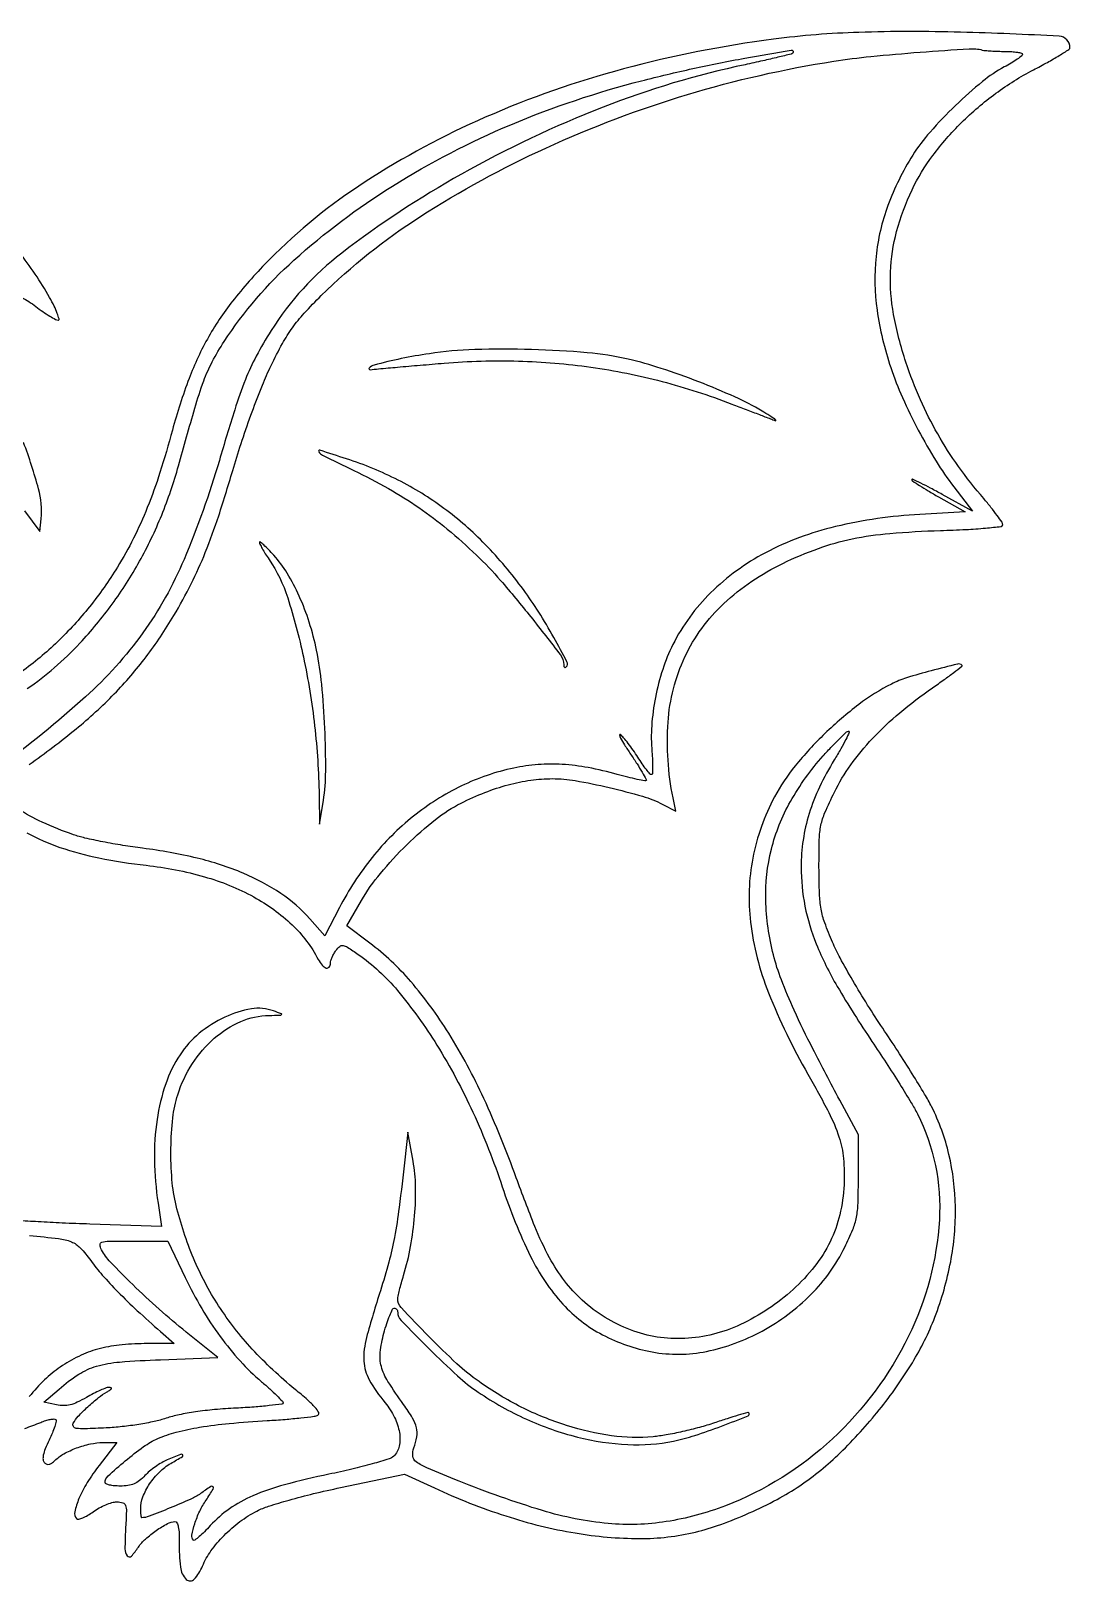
# Model space of a CAD drawing. Extents: x 42 to 468, y 35 to 447.
# Drawn here: x 205.3 to 468, y 35 to 427.2 of the extents above; entities that cross this region are included whole.
import ezdxf

# ---------------------------------------------------------------- set-up
doc = ezdxf.new("R2010")
doc.units = 0

msp = doc.modelspace()

# ---------------------------------------------------------------- linework, layer by layer
for points in [[(203.694969, 73.56328, 0.006284), (207.711835, 75.119045, -0.020502), (208.984642, 75.57084, -0.029011), (210.151718, 75.85902, -0.028679), (211.096793, 75.979437, -0.21701), (211.507584, 75.825749, -0.261827), (211.632511, 75.37998, -0.017508), (211.26043, 74.05582, -0.021615), (210.664321, 72.433684, -0.014217), (209.846244, 70.620423, 0.015911), (208.865107, 68.425948, 0.045962), (208.378642, 66.835082, 0.073269), (208.311574, 65.692287, 0.176227), (208.66478, 64.93522, 0.101746), (209.244981, 64.552927, 0.145679), (209.854742, 64.4976, 0.107072), (210.533374, 64.794303, 0.039997), (211.329241, 65.472098, -0.071038), (213.575327, 67.156869, -0.036182), (216.790309, 68.628953, -0.035709), (220.298027, 69.659184, -0.053622), (223.466838, 70), (226.997914, 70), (222.482238, 64.185101, 0.026135), (219.495204, 59.893342, 0.03887), (217.390246, 55.831002, 0.044427), (216.317394, 52.499854, 0.257521), (216.812101, 50.787899, 0.256979), (217.331107, 50.637349, 0.041804), (218.368341, 50.963103, 0.037207), (219.639628, 51.59652, 0.024757), (220.996708, 52.497571, -0.031972), (222.485418, 53.455382, -0.027877), (224.152548, 54.264912, -0.028885), (225.746219, 54.826059, -0.070315), (226.976968, 55, -0.070986), (228.503157, 54.782227, -0.251018), (229.18689, 54.112112, -0.08534), (229.386068, 52.626958, -0.004874), (229.169842, 48, 0.013173), (229.022629, 43.11087, 0.160652), (229.594904, 41.353561, 0.466364), (230.64227, 41.285771, 0.04569), (232.439324, 43.547741, -0.065127), (234.192229, 45.58667, -0.030258), (236.932623, 47.75829, -0.028354), (239.774227, 49.51196, -0.12389), (241.673202, 49.996262, -0.289872), (242.174875, 49.680973, -0.06088), (242.52028, 48.651841, -0.039808), (242.720914, 47.023941, -0.015416), (242.748712, 44.75, 0.033268), (243.048242, 38.502412, 0.166988), (244.534489, 35.388695, 0.429761), (246.528817, 35.423121, 0.088359), (248.640101, 38.75, -0.059487), (250.778034, 42.589614, -0.038182), (254.079944, 46.48428, -0.036932), (258.102339, 49.993887, -0.042721), (262.414489, 52.686597, -0.040512), (265.358684, 53.903129, -0.009329), (270.507439, 55.451888, -0.009216), (276.73282, 57.075377, -0.007316), (283.511598, 58.60577), (299.694219, 62.011143), (307.258766, 58.516107, 0.029685), (325.335541, 51.43277, 0.036727), (342.892841, 47.12345, 0.040554), (359.151035, 45.71849, 0.060395), (373.319055, 47.362307, 0.028007), (379.687045, 49.277522, 0.017594), (386.898639, 52.18585, 0.017569), (393.911342, 55.605026, 0.027236), (399.674654, 59.085213, 0.043124), (409.895129, 67.416256, 0.031389), (419.76551, 78.270835, 0.031531), (428.138017, 90.195467, 0.045482), (433.83537, 101.746961, 0.044793), (437.829918, 115.755585, 0.051018), (439.031822, 129.647325, 0.053532), (437.399578, 142.893614, 0.059548), (433.00235, 154.995344, 0.017994), (431.250815, 158.175289, 0.004389), (428.130786, 163.28453, 0.004493), (424.447779, 169.081607, 0.004465), (420.65364, 174.823692, -0.008458), (416.832763, 180.707872, -0.007592), (413.069641, 186.931724, -0.007634), (409.863045, 192.619359, -0.023593), (407.941173, 196.588616, -0.013913), (405.998533, 201.510585, -0.042555), (405.066219, 204.972893, -0.035977), (404.654472, 208.840705, -0.007839), (404.530671, 215.548377, -0.007041), (404.610486, 222.607584, -0.04411), (405.018975, 226.189545, -0.052019), (406.031276, 229.397639, -0.012004), (408.416051, 234.548377, -0.041335), (412.55149, 241.443575, -0.03279), (418.072359, 248.154396, -0.029887), (424.969397, 254.671287, -0.022703), (433.240049, 260.983653, 0.003873), (436.188071, 263.06282, 0.006526), (438.624321, 264.858058, 0.001734), (440.68734, 266.431508, 0.45293), (440.700482, 266.632852, 0.261803), (439.522827, 266.962947, 0.00468), (432.937641, 265.294188, 0.011476), (426.680589, 263.491576, 0.041817), (422.856019, 261.932706, 0.044972), (414.590851, 256.74504, 0.029366), (406.040653, 249.409207, 0.029505), (398.488568, 241.204193, 0.048926), (393.281192, 233.379831, 0.074734), (387.798586, 217.893185, 0.077781), (387.218291, 201.69674, 0.065202), (391.773358, 183.832026, 0.034758), (401.696539, 163.256088, -0.010049), (406.987494, 153.542319, -0.040815), (409.589266, 147.337947, -0.056732), (410.710991, 141.86459, -0.033654), (410.854488, 135.197513, -0.047399), (409.788874, 127.662502, -0.054391), (407.339198, 120.822167, -0.053245), (403.418798, 114.554509, -0.042503), (397.980864, 108.720801, -0.074094), (384.688805, 99.866691, -0.09757), (370.589417, 96.338803, -0.103886), (356.879283, 98.500327, -0.094547), (344.670718, 106.017968, -0.044026), (340.160106, 110.934809, -0.04008), (336.419779, 116.716356, -0.027929), (332.679208, 124.69778, -0.008824), (327.981485, 137, 0.020676), (319.766366, 157.072691, 0.032004), (310.891365, 173.560298, 0.037294), (301.303147, 186.646288, 0.054881), (290.925442, 196.3968), (285.125109, 200.756989), (288.812554, 207.121208, -0.042051), (293.607215, 213.993165, -0.025715), (300.311497, 221.267196, -0.025836), (307.563449, 227.666982, -0.051502), (314.007562, 231.783682, -0.02276), (320.065055, 234.489216, -0.028083), (325.937995, 236.424992, -0.030022), (331.624159, 237.590775, -0.035035), (337.121775, 237.988131, -0.044149), (342.902557, 237.488996, -0.013631), (351.474051, 235.736899, -0.013402), (359.894442, 233.535655, -0.048726), (365.023985, 231.487597), (368.290296, 229.798522), (367.615633, 233.149261, -0.06647), (366.353638, 252.258337, -0.093021), (370.615567, 268.790205, -0.096155), (380.430187, 282.26436, -0.075714), (395.377703, 292.455473, -0.025299), (404.42653, 296.245847, -0.03517), (412.878198, 298.63756, -0.030384), (422.471635, 300.035645, -0.013472), (435.25, 300.765077, 0.005068), (441.683943, 301.023951, 0.010657), (446.672569, 301.382064, 0.005168), (450.603769, 301.78966, 0.381305), (451, 302.23369, 0.150829), (450.809618, 302.85045, 0.007611), (449.58214, 304.591735, 0.011632), (448.022467, 306.632737, 0.008114), (446.173242, 308.864213, -0.021681), (439.796032, 316.999055, -0.025876), (434.540263, 325.202884, -0.026046), (430.18751, 333.858481, -0.022504), (426.519321, 343.347706, -0.035495), (423.400349, 355.416022, -0.054457), (422.612077, 366.174091, -0.057378), (424.165309, 376.43068, -0.045172), (428.075883, 386.972927, -0.04878), (433.30357, 395.635481, -0.0376), (440.548863, 403.969593, -0.036489), (449.23034, 411.387327, -0.038496), (458.75, 417.318109, 0.006562), (462.295598, 419.224496, 0.010331), (465.282812, 420.963214, 0.004691), (467.74539, 422.497407, 0.256475), (468, 422.96112, 0.398848), (465.268283, 425.840864, 0.006143), (440.318516, 426.850922, 0.014821), (414.608899, 426.81329, 0.02459), (393, 425.074931, 0.033098), (355.078072, 417.560779, 0.037667), (320.141161, 405.31679, 0.040394), (289.780794, 389.00076, 0.054171), (265.54447, 369.317168, 0.026254), (256.709566, 359.404176, 0.03969), (250.222637, 349.842898, 0.038999), (245.251255, 339.250738, 0.024243), (241.030009, 326.18049, -0.011053), (237.869831, 315.434639, -0.018375), (234.678719, 306.551324, -0.020839), (231.183025, 298.792072, -0.02198), (227.109713, 291.491281, -0.030523), (220.047345, 281.469808, -0.032661), (211.963778, 272.620671, -0.033017), (202.883516, 264.9838, -0.032679)], [(204.320363, 260.779239, 0.029631), (211.149702, 266.023335, 0.026168), (217.615943, 272.248596, 0.030729), (225.787999, 282.137553, 0.030519), (232.706769, 292.9755, 0.030227), (238.312567, 304.678476, 0.028874), (242.564188, 317.15024, -0.002452), (246.687702, 331.724912, -0.017932), (248.945382, 338.618803, -0.03334), (251.096342, 343.448387, -0.023177), (254.12647, 348.596355, -0.065246), (271.766269, 369.175019, -0.043309), (296.644258, 387.902463, -0.040198), (326.639195, 403.455499, -0.036793), (359.627869, 414.55072, -0.008825), (372.62573, 417.638632, -0.008692), (385.79027, 420.282759, -0.004254), (397.47972, 422.317309, -0.729119), (397.877131, 421.543798, -0.136537), (397.46484, 421.311008, -0.001364), (394.155618, 420.501611, -0.004329), (390.317248, 419.608978, -0.002779), (385.848776, 418.636552, 0.041043), (349.935967, 407.889989, 0.034687), (314.088282, 390.919592, 0.036016), (283.866872, 370.968371, 0.088229), (265.981301, 351.352966, 0.018537), (262.225906, 344.887781, 0.027502), (259.470987, 338.946321, 0.019129), (256.771892, 331.338478, 0.004588), (252.895343, 318.511704, -0.02888), (243.967789, 293.438502, -0.055841), (233.56173, 274.894737, -0.053702), (219.025299, 258.659276, -0.024805), (197.023005, 240.733499, 0.025252)], [(204.769778, 241.566105, 0.019358), (216.655713, 250.557516, 0.028349), (226.311702, 259.428019, 0.030518), (234.356969, 268.786781, 0.028787), (241.3743, 279.233559, 0.017452), (245.755716, 287.272125, 0.02014), (249.345123, 295.227237, 0.01697), (252.725957, 304.499265, 0.007848), (256.518403, 316.758646, -0.009335), (258.655105, 323.593658, -0.007582), (261.192028, 330.838655, -0.007741), (263.763829, 337.519531, -0.017241), (265.972607, 342.5, -0.012878), (268.859821, 348.077668, -0.029596), (271.380342, 352.074927, -0.029772), (274.345898, 355.732494, -0.013179), (278.663325, 360.210209, -0.051643), (303.630414, 380.15643, -0.035459), (335.464969, 397.547268, -0.033883), (371.284026, 411.085347, -0.034909), (408.249988, 419.500473, -0.013582), (417.651787, 420.699803, -0.006033), (430.104478, 421.794082, -0.002977), (442.540614, 422.66141, -0.079711), (445.831787, 422.346445, 0.041204), (446.606914, 422.211686, 0.007399), (448.070212, 422.101768, 0.007941), (449.79261, 422.025422, 0.007104), (451.581787, 422, -0.015998), (453.275503, 421.945793, -0.026141), (454.70215, 421.779183, -0.024168), (455.774743, 421.542873, -0.338513), (456, 421.248283, -0.232209), (455.802815, 420.846592, -0.012937), (454.645827, 419.998995, -0.017776), (453.156505, 419.04261, -0.011888), (451.390048, 418.050992, 0.050128), (445.873365, 414.373868, 0.019766), (439.050892, 408.297536, 0.019944), (432.608336, 401.57011, 0.040534), (428.221515, 395.713272, 0.052013), (421.964046, 383.016734, 0.062857), (418.95714, 370.083086, 0.061226), (419.220309, 356.532702, 0.045894), (422.67585, 342, 0.023501), (425.646922, 334.388669, 0.016827), (429.644941, 326.171054, 0.01692), (434.143547, 318.3194, 0.025437), (438.631659, 311.8289), (443.390608, 305.644288), (435.695304, 309.89219, 0.004871), (432.743743, 311.484174, 0.008475), (430.260496, 312.739196, 0.003279), (428.176865, 313.731469, 0.549125), (428, 313.618987, 0.252106), (428.162152, 313.317832, 0.00341), (429.982813, 312.135018, 0.008689), (432.162563, 310.792776, 0.005485), (434.75, 309.298941), (441.5, 305.5), (430, 304.85157, 0.043863), (408.719084, 301.765845, 0.063622), (390.964178, 295.108375, 0.072358), (377.172451, 285.046769, 0.083238), (367.583473, 271.894226, 0.037451), (365.006588, 265.60746, 0.030225), (363.174222, 258.540615, 0.03047), (362.220866, 251.379439, 0.040487), (362.283254, 244.812849, -0.010494), (362.438274, 242.584073, -0.017625), (362.463055, 240.70805, -0.011923), (362.394952, 239.224794, -0.394724), (362.155172, 239.001788, -0.220112), (361.787363, 239.173171, -0.009706), (360.875763, 240.295803, -0.014877), (359.832634, 241.717909, -0.009919), (358.719766, 243.404436, 0.011685), (357.533759, 245.188069, 0.011802), (356.269516, 246.908327, 0.01167), (355.099626, 248.35291, 0.046036), (354.28265, 249.152648, 0.706336), (354.085654, 249.032625, 0.069606), (354.368762, 248.245639, 0.020038), (355.36812, 246.517819, 0.007486), (356.902482, 244.172931, -0.006029), (358.516647, 241.7217, -0.009842), (359.818928, 239.600456, -0.003896), (360.865205, 237.786242, -0.337149), (360.825213, 237.491879, -0.250817), (360.511408, 237.3969, -0.003616), (358.537028, 237.807051, -0.00895), (356.217943, 238.349935, -0.005661), (353.53273, 239.061885, 0.020743), (346.151317, 240.782532, 0.031641), (339.625952, 241.597672, 0.034538), (333.500722, 241.548461, 0.03293), (327.340288, 240.661976, 0.060627), (314.111433, 236.132812, 0.056186), (301.98127, 228.47327, 0.054447), (291.531096, 218.046827, 0.050403), (283.266064, 205.349511), (279.576957, 198.199022), (275.742798, 202.554857, 0.065374), (268.461606, 208.920975, 0.04717), (258.950628, 214.038254, 0.040961), (247.278857, 217.873359, 0.027751), (233.5, 220.382123, -0.008898), (228.500702, 221.098909, -0.008253), (223.402773, 222.009249, -0.008266), (218.894816, 222.968891, -0.027298), (215.977524, 223.810489, -0.023007), (208.129621, 226.958235, -0.037264), (201.829236, 230.416117, -0.044673)], [(202.916939, 359.766315, -0.039269), (206.466353, 357.473821, 0.010663), (208.288683, 356.143336, 0.014274), (209.999713, 355.020435, 0.011413), (211.457791, 354.167298, 0.127325), (212.104112, 354, 0.489003), (212.349898, 354.315926, 0.02752), (211.921749, 355.683165, 0.02528), (211.120576, 357.531297, 0.013552), (209.957149, 359.729922, 0.03733), (202.247945, 371.283036, 0.035959)], [(203.654836, 305.773877), (207.5, 300.520523), (207.812781, 303.752517, 0.090837), (207.172183, 311.297564, 0.02312), (203.385786, 323.032732, 0.024474)], [(204.209582, 224.280039, 0.039735), (212.566055, 220.607819, 0.034606), (222.437708, 217.924254, 0.020967), (234.406681, 216.062408, -0.040968), (249.11163, 213.169014, -0.056239), (261.576323, 208.066736, -0.063968), (271.303722, 200.994417, -0.084143), (277.902991, 192.25, 0.054184), (278.888194, 190.768538, 0.146193), (279.930801, 190.077464, 0.317316), (280.675333, 190.323795, 0.160545), (281, 191.30887, -0.074699), (281.095239, 191.942804, -0.027645), (281.408658, 192.792133, -0.02666), (281.85872, 193.695749, -0.028999), (282.391176, 194.520287, -0.058832), (283.34285, 195.544096, -0.223735), (284.163518, 195.766061, -0.100111), (285.2755, 195.327549, -0.007707), (287.956512, 193.530137, -0.067881), (297.94782, 184.378416, -0.034657), (307.91291, 170.548643, -0.031523), (317.018809, 153.561855, -0.027141), (324.436544, 134.705202, 0.033036), (331.599389, 117.107878, 0.071162), (339.779817, 105.013395, 0.087697), (349.777464, 97.269039, 0.075976), (362.330832, 92.934617, 0.095949), (376.080379, 93.079123, 0.074357), (390.173502, 98.227685, 0.072373), (402.490783, 107.459769, 0.081765), (411.070293, 119.478973, 0.015675), (413.075611, 123.904789, 0.050638), (414.006631, 126.992109, 0.040506), (414.401691, 130.545195, 0.007442), (414.5, 137.150211), (414.5, 147.842477), (409.764436, 156.671239, -0.004704), (402.958717, 169.651206, -0.011362), (398.237675, 179.404915, -0.015183), (395.007695, 187.093785, -0.02989), (393.001324, 193.409963, -0.054982), (391.081981, 207.234042, -0.068388), (392.485281, 220.121839, -0.067862), (397.329181, 232.230456, -0.053043), (405.58866, 243.75, -0.00717), (407.785994, 246.145062, -0.010776), (409.776371, 248.164063, -0.00591), (411.492786, 249.792712, -0.189042), (412.021452, 250, -0.544281), (412.196635, 249.729029, -0.00984), (411.31556, 247.870313, -0.014575), (410.063556, 245.531385, -0.008088), (408.408378, 242.75, 0.027629), (404.66678, 235.864011, 0.035538), (402.052495, 229.152566, 0.037563), (400.519255, 222.463023, 0.037988), (400.011869, 215.644665, 0.048097), (400.985261, 205.721515, 0.047926), (403.836751, 196.154773, 0.036951), (409.158759, 185.394774, 0.014863), (417.918567, 171.512885, -0.004004), (421.513178, 166.081439, -0.004202), (424.962334, 160.679198, -0.004031), (427.862154, 155.968096, -0.01867), (429.412853, 153.171977, -0.133359), (434.962512, 126.328587, -0.098835), (427.186595, 96.898633, -0.09178), (407.906083, 70.915803, -0.095612), (380.853678, 54.003818, -0.053183), (365.90458, 49.998199, -0.062043), (351.219384, 49.533889, -0.050625), (334.619301, 52.786414, -0.022314), (313.5, 60.239669, -0.003909), (305.361837, 63.601134, -0.058505), (302.694166, 65.115815, -0.203944), (301.817141, 66.595143, -0.124664), (302.054202, 68.642561, 0.050031), (302.811918, 71.453051, 0.098626), (302.735329, 73.755357, 0.077338), (301.744649, 76.205504, 0.022062), (299.48055, 79.640809, -0.016202), (295.523004, 85.49512, -0.073555), (293.866781, 89.252259, -0.095556), (293.587652, 92.832141, -0.037926), (294.515702, 97.696075, -0.012308), (295.233987, 100.112193, -0.019245), (295.981972, 102.148222, -0.014083), (296.687345, 103.733203, -0.288614), (297.111047, 104, -0.111382), (297.450169, 103.923507, -0.100062), (297.73887, 103.707135, -0.094622), (297.932535, 103.383683, -0.087929), (298, 103.003014, 0.194313), (298.841234, 100.920112, 0.005134), (305.969921, 93.684496, 0.011248), (313.140953, 86.867717, 0.035234), (318.362796, 82.754924, 0.042489), (330.547924, 75.91061, 0.04538), (343.453174, 71.401343, 0.048198), (356.161967, 69.491888, 0.064745), (367.759479, 70.380831, 0.02647), (373.110898, 71.797189, 0.012236), (379.908378, 74.17219, 0.004739), (386.621295, 76.776527, 0.546495), (386.770778, 77.549881, 0.267009), (386.526585, 77.609534, 0.001436), (384.103197, 76.899224, 0.005636), (381.321297, 76.04092, 0.003483), (378.069891, 74.972434, -0.015259), (374.32628, 73.839142, -0.010625), (370.039346, 72.780087, -0.010728), (365.87931, 71.939021, -0.021734), (362.569891, 71.49096, -0.057647), (352.091451, 71.743095, -0.04184), (340.702038, 74.324157, -0.039697), (329.246908, 78.977205, -0.038668), (318.564391, 85.4168, -0.031435), (312.973282, 89.962525, -0.012275), (305.824639, 96.894775, -0.005826), (298.871422, 104.143919, -0.192925), (298.010824, 106.351305, -0.052063), (298.090366, 107.049385, -0.006111), (298.44744, 108.576411, -0.00727), (298.922, 110.386006, -0.005892), (299.481975, 112.313071, 0.028098), (301.251049, 119.592561, 0.024806), (302.28377, 127.334029, 0.025606), (302.521468, 134.802267, 0.039323), (301.888791, 141.238252), (300.592917, 148.5), (299.805523, 141.5, -0.003924), (298.361501, 129.510324, -0.014254), (297.167495, 121.929238, -0.019079), (295.738724, 115.625036, -0.012255), (293.626032, 108.428131, 0.010903), (290.10904, 96.566175, 0.07698), (289.434182, 90.607401, 0.119864), (290.78256, 85.908949, 0.042128), (294.785371, 80.086438, -0.056264), (297.200963, 76.351275, -0.075413), (298.433847, 72.51715, -0.091771), (298.357139, 69.101962, -0.146412), (296.977273, 66.553435, -0.122072), (295.800846, 65.846889, -0.006446), (291.562664, 64.605131, -0.009836), (286.427302, 63.280434, -0.006976), (280.619029, 61.988729, 0.014487), (269.345193, 59.303203, 0.03649), (261.380613, 56.523685, 0.048945), (255.437246, 53.226239, 0.058001), (250.612275, 48.992595, -0.012213), (249.130438, 47.430813, -0.020328), (247.799307, 46.199207, -0.015479), (246.692915, 45.313664, -0.373386), (246.327101, 45.339566, -0.248245), (245.945912, 46.577346, -0.02988), (246.66956, 49.43943, -0.033468), (247.923514, 52.631607, -0.038774), (249.542024, 55.466788, 0.006837), (251.33983, 58.195571, 0.334468), (251.29289, 58.806697, 0.37572), (250.722954, 58.881088, 0.007441), (248.117562, 57.083711, -0.050301), (245.720514, 55.716792, -0.007129), (240.495125, 53.486051, -0.005128), (235.104223, 51.3393, -0.09244), (233.284659, 51, -0.361917), (233.172003, 51.093835, -0.014201), (233.083619, 51.665521, -0.019455), (233.020495, 52.396982, -0.011796), (233, 53.265602, -0.093095), (233.564761, 56.272575, -0.053602), (235.266786, 59.554591, -0.051643), (237.736395, 62.554736, -0.064673), (240.604101, 64.73355, 0.005043), (243.567931, 66.472686, 0.48625), (243.621317, 66.897927, 0.30268), (243.052063, 67.014911, 0.004413), (239.717881, 65.628879, 0.033516), (238.30958, 64.913855, 0.019975), (236.73311, 63.888291, 0.019947), (235.237341, 62.735564, 0.032356), (234.075686, 61.628879, -0.041919), (232.715221, 60.38148, -0.065123), (231.342078, 59.580215, -0.063032), (229.775979, 59.142976, -0.036606), (227.825686, 59, -0.021506), (226.359413, 59.063096, -0.034577), (225.123795, 59.256338, -0.038428), (224.229993, 59.533884, -0.307391), (224, 59.87264, -0.209792), (224.73585, 61.549211, -0.011831), (229.099654, 65.376277, -0.018687), (233.743947, 68.972807, -0.052007), (237.32433, 71.011612, -0.040214), (242.007602, 72.633243, -0.022436), (247.915705, 73.880723, -0.017646), (255.389884, 74.842208, -0.008554), (265, 75.569572, 0.005075), (269.501616, 75.878805, 0.007137), (273.509699, 76.252669, 0.004459), (276.858239, 76.643526, 0.092021), (277.820251, 76.950246, 0.416722), (278.013269, 77.599547, 0.056166), (277.105758, 78.8899, 0.03106), (275.212062, 80.776577, 0.008936), (272.056961, 83.453399, -0.034718), (261.204837, 93.667227, -0.043119), (252.707535, 104.613691, -0.044182), (246.370243, 116.621622, -0.039603), (241.96443, 130, -0.039735), (240.910651, 136.548753, -0.02362), (240.650675, 144.451115, -0.023677), (241.126293, 152.151169, -0.049965), (242.36609, 158, -0.065483), (246.073987, 165.886156, -0.071256), (251.610466, 172.294243, -0.076731), (258.317467, 176.52547, -0.097854), (265.446344, 178.078947, 0.001536), (268.295418, 178.143194, 0.190972), (268.619861, 178.281522, 0.545811), (268.578407, 178.477102, 0.003507), (266.593281, 179.21452, 0.12924), (260.988869, 179.729355, 0.06831), (254.276667, 177.639351, 0.063536), (247.827939, 173.549731, 0.073557), (242.972028, 168.144055, 0.064255), (239.339928, 160.75173, 0.045198), (237.152585, 151.73634, 0.040995), (236.480882, 141.534414, 0.033133), (237.385114, 130.5908), (238.270228, 124.681601), (220.141401, 125.277898, -0.002653), (213.129322, 125.545789, -0.00411), (207.079211, 125.858922, -0.001345), (201.858184, 126.186287, -0.122676)], [(204.924994, 122.357649, -0.00815), (212.255213, 121.630087, -0.068143), (215.474529, 120.803578, -0.107457), (217.726978, 119.257709, -0.033072), (220.361827, 116.059442, 0.02505), (223.289968, 112.386747, 0.013389), (227.247462, 108.138176, 0.011565), (232.149803, 103.375514, 0.0076), (238, 98.112421), (241.5, 95.058627), (233.908931, 95.029313, 0.025998), (227.530675, 94.672743, 0.041039), (222.151999, 93.639086, 0.044417), (217.330634, 91.820622, 0.038317), (212.647956, 89.101796, 0.042071), (208.704895, 85.869058, 0.029647), (204.834469, 81.636161, 0.0273)]]:
    msp.add_lwpolyline(points, format="xyb")
for points in [[(306, 345.514412, 0.014314), (298.911042, 344.258908, 0.015166), (292.042158, 342.619808, 0.132253), (290.786882, 341.888436, 0.708756), (291, 341.450492, -0.005972), (293.155643, 341.673997, -0.000708), (297.946852, 342.106162, -0.000846), (303.644543, 342.602249, -0.000694), (309.733965, 343.113559, -0.027105), (328.516216, 343.643122, -0.0288), (346.864487, 342.105775, -0.02893), (364.837903, 338.480744, -0.027887), (382.5, 332.772005, 0.000216), (386.092627, 331.387029, 0.000266), (389.44375, 330.09886, 0.000219), (392.260702, 329.019158, 0.001957), (393.5, 328.550324, 0.684284), (393.593454, 328.6551, 0.118705), (393.33214, 328.960257, 0.017191), (392.063587, 329.813222, 0.005484), (390.12005, 330.99577, 0.027965), (383.270141, 334.559528, 0.013493), (374.145651, 338.383216, 0.013464), (364.588939, 341.795165, 0.022044), (356.308919, 344.103752, 0.035176), (345.945905, 345.749619, 0.014789), (331.848619, 346.562635, 0.014881), (317.458285, 346.537771, 0.028802)], [(286.883799, 315.977926, -0.01685), (295.681862, 311.375959, -0.022202), (303.352323, 306.566712, -0.022285), (310.543605, 301.111394, -0.017184), (317.894672, 294.560392, -0.024223), (323.994596, 288.143545, -0.00996), (331.653064, 278.896929, -0.004369), (339.131073, 269.322459, -0.165058), (340, 266.761983, 0.057458), (340.043488, 266.384796, 0.172728), (340.181636, 266.170052, 0.253464), (340.383239, 266.137397, 0.112852), (340.618336, 266.285002, 0.328213), (340.805567, 267.514452, 0.005903), (337.462248, 273.708511, 0.014051), (333.65263, 280.138697, 0.018038), (329.776142, 285.816762, 0.033314), (320.138682, 297.219263, 0.041322), (309.69593, 306.37629, 0.042347), (298.115722, 313.51852, 0.038071), (285.084844, 318.903957, 0.003038), (278.316417, 321.070002, 0.693604), (278.023738, 320.694136, 0.142058), (279.01187, 319.796708, 0.001718)], [(263.041627, 297.794409, 0.133574), (263.133451, 297.356404, 0.009239), (263.733745, 296.23287, 0.012627), (264.518389, 294.907207, 0.009137), (265.45623, 293.469361, -0.071752), (270.174207, 283.776065, -0.025152), (274.157471, 268.76748, -0.024079), (276.980886, 251.379864, -0.02403), (278.121942, 233.789414), (278.243884, 226.5), (279.190137, 232.5, 0.037683), (279.791508, 239.899838, 0.01267), (279.57928, 250.738503, 0.012989), (278.789959, 261.854004, 0.026909), (277.48424, 270.454222, 0.025798), (275.625816, 277.552538, 0.028709), (273.098269, 284.166023, 0.030855), (270.062158, 289.939324, 0.046502), (266.675242, 294.5, 0.008786), (265.293606, 295.98523, 0.016869), (264.126172, 297.117733, 0.015867), (263.231129, 297.878906, 0.607918)], [(244.284556, 111.75, 0.021649), (248.448698, 103.911533, 0.025046), (253.093672, 96.848044, 0.026459), (258.156802, 90.646624, 0.03156), (263.574454, 85.392241, -0.007219), (265.653612, 83.563381, -0.010886), (267.406246, 81.905418, -0.00593), (268.821336, 80.473584, -0.194305), (269, 80.031192, -0.37791), (268.729923, 79.724895, -0.003584), (265.52534, 79.343848, -0.0095), (261.706774, 78.990835, -0.005737), (257.171369, 78.710593, 0.009699), (251.707407, 78.329497, 0.013661), (246.856819, 77.762561, 0.015515), (242.710783, 77.030787, 0.028989), (239.421369, 76.142723, -0.02736), (236.444557, 75.328651, -0.013262), (232.564805, 74.59972, -0.012815), (228.346407, 74.032916, -0.01459), (224.283015, 73.712227, -0.00375), (218.843866, 73.483206, -0.043392), (216.714275, 73.594362, -0.220214), (215.974181, 74.071236, -0.271998), (215.946959, 74.877431, -0.063255), (217.224748, 76.653219, -0.017833), (219.642271, 79.069096, -0.018606), (222.302485, 81.365756, -0.04273), (224.5, 82.835745, 0.020106), (225.284033, 83.310385, 0.127665), (225.592867, 83.653913, 0.43141), (225.516115, 83.873491, 0.099937), (225.087858, 83.969591, 0.094092), (224.288997, 83.835666, 0.014779), (222.802686, 83.23634, 0.015976), (221.073622, 82.412181, 0.013338), (219.291559, 81.430714, -0.02078), (216.971509, 80.197581, -0.051251), (215.158862, 79.547042, -0.063737), (213.505289, 79.356277, -0.050984), (211.722157, 79.561025), (208.53691, 80.260622), (212.345606, 83.552981, -0.036126), (217.344735, 87.279653, -0.071823), (221.835498, 89.311943, -0.050622), (227.671261, 90.376368, -0.010744), (238, 90.973701), (252.5, 91.5), (244.5, 97.961429, -0.011971), (237.676199, 103.748183, -0.011271), (230.995779, 109.969504, -0.009623), (225.381874, 115.653659, -0.067236), (223.102426, 118.808615, -0.108966), (222.74911, 120.064103, -0.352083), (223.218327, 120.721616, -0.065695), (224.915502, 120.965506, -0.002881), (230.901198, 121), (239.872764, 121)]]:
    msp.add_lwpolyline(points, format="xyb", close=True)

doc.saveas('drawing.dxf')
